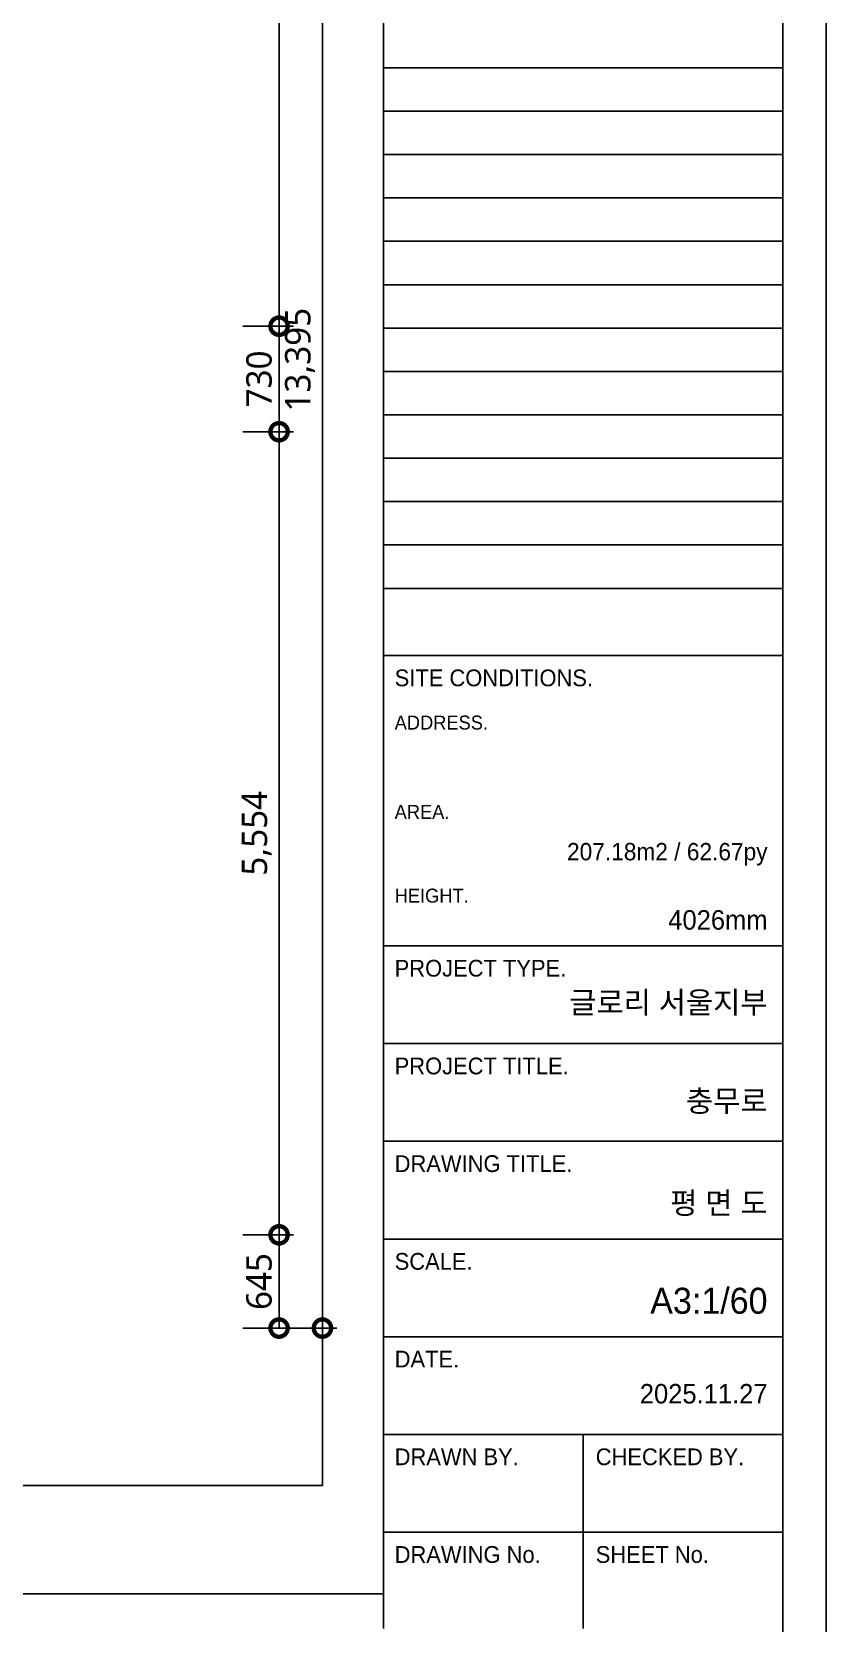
# Model space of a CAD drawing. Header units: millimetres. Extents: x -4 to 86791, y -1 to 44030.
# Drawn here: x 27178 to 32675, y 15132 to 26138 of the extents above; entities that cross this region are included whole.
import ezdxf
from ezdxf.enums import TextEntityAlignment as Align

# ---------------------------------------------------------------- set-up
doc = ezdxf.new("R2010")
doc.units = ezdxf.units.MM
for name, color, linetype in [('07-DIM WAL', 5, 'Continuous'), ('FORM(YOURNAME)-11', 1, 'Continuous'), ('FORM(YOURNAME)-11 @ 1', 1, 'Continuous')]:
    doc.layers.add(name, color=color, linetype=linetype)
doc.styles.add('DAWIN', font='')
doc.styles.add('YOURNAME', font='HYWULM.TTF')
doc.styles.get('DAWIN').set_extended_font_data('NanumSquare')
doc.dimstyles.new('60', dxfattribs={"dimscale": 80, "dimtxt": 2.2, "dimasz": 3, "dimexe": 1.25, "dimexo": 0.625, "dimtad": 1, "dimdec": 0, "dimzin": 0, "dimdsep": 46, "dimlunit": 6, "dimtxsty": 'DAWIN', "dimblk1": 'DOTSMALL', "dimblk2": 'DOTSMALL', "dimsah": 1, "dimcen": 0.001, "dimclrd": 1, "dimclre": 1, "dimclrt": 3, "dimadec": 0, "dimazin": 0, "dimtfac": 1, "dimtdec": 0, "dimtix": 1, "dimtmove": 2, "dimatfit": 3, "dimldrblk": 'DOTSMALL', "dimfxl": 0, "dimtolj": 1, "dimtzin": 0, "dimarcsym": 0})

# ---------------------------------------------------------------- blocks, each defined once
blk = doc.blocks.new('FORM-PLAN')
at = {"layer": 'Defpoints', "color": 158}
for p, q in [((1346, 54915), (1346, -2085)), ((1346, -1285), (-71444, -1285))]:
    blk.add_line(p, q, dxfattribs=at)
for points in [[(-71444, -2285), (10556, -2285), (10556, 55115), (-71444, 55115)], [(-69444, 53115), (-64, 53115), (-64, 1215), (-69444, 1215)]]:
    blk.add_lwpolyline(points, close=True, dxfattribs=at)
at = {"layer": 'FORM(YOURNAME)-11', "color": 14}
for p, q in [((1346, 33893), (10556, 33893)), ((1346, 32893), (10556, 32893)), ((1346, 31893), (10556, 31893)), ((1346, 30893), (10556, 30893)), ((1346, 29893), (10556, 29893)), ((1346, 28893), (10556, 28893)), ((1346, 27893), (10556, 27893)), ((1346, 26893), (10556, 26893)), ((1346, 25893), (10556, 25893)), ((1346, 24893), (10556, 24893)), ((1346, 23893), (10556, 23893)), ((1346, 22893), (10556, 22893)), ((1346, 21893), (10556, 21893)), ((1346, 20344), (10556, 20344)), ((1346, 13651), (10556, 13651)), ((1346, 11398), (10556, 11398)), ((1346, 9146), (10556, 9146)), ((1346, 6893), (10556, 6893)), ((1346, 4641), (10556, 4641)), ((1346, 2388), (10556, 2388)), ((5951, 2388), (5951, -2085)), ((1346, 136), (10556, 136))]:
    blk.add_line(p, q, dxfattribs=at)
at = {"layer": 'FORM(YOURNAME)-11', "color": 250}
blk.add_lwpolyline([(-72444, -3285), (11556, -3285), (11556, 56115), (-72444, 56115)], close=True, dxfattribs=at)
at = {"layer": 'FORM(YOURNAME)-11', "color": 14, "style": 'YOURNAME'}
for s, height, p in [('SITE CONDITIONS.', 386.14, (1603, 19829)), ('PROJECT TYPE.', 386.14, (1603, 13136)), ('PROJECT TITLE.', 386.14, (1603, 10883)), ('DRAWING TITLE.', 386.14, (1603, 8631)), ('SCALE.', 386.1, (1603, 6378)), ('DATE.', 386.1, (1603, 4126)), ('DRAWN BY.', 386.1, (1603, 1873)), ('CHECKED BY.', 386.14, (6240, 1873)), ('DRAWING No.', 386.14, (1603, -379)), ('SHEET No.', 386.1, (6240, -379))]:
    blk.add_text(s, height=height, dxfattribs=at).set_placement(p, align=Align.MIDDLE_LEFT)
at = {"layer": 'FORM(YOURNAME)-11', "color": 251, "style": 'YOURNAME'}
for s, p in [('ADDRESS.', (1603, 18799)), ('AREA.', (1603, 16740)), ('HEIGHT.', (1603, 14809))]:
    blk.add_text(s, height=321.8, dxfattribs=at).set_placement(p, align=Align.MIDDLE_LEFT)
at = {"layer": 'FORM(YOURNAME)-11', "color": 3, "style": 'YOURNAME'}
for tag, height, p in [('1', 450, (9905, 18188)), ('2', 450, (9905, 17544)), ('3', 450, (9905, 16257)), ('4', 450, (9905, 14326)), ('5', 515, (9905, 12009)), ('6', 515, (9905, 9757)), ('7', 515, (9905, 7504)), ('8', 515, (9905, 5252)), ('9', 515, (9905, 2999)), ('10', 515, (5655, 811)), ('11', 515, (9905, 747)), ('12', 515, (5655, -1441)), ('13', 515, (9905, -1441))]:
    blk.add_attdef(tag, text='', height=height, dxfattribs=at).set_placement(p, align=Align.MIDDLE_RIGHT)
blk = doc.blocks.new('*U150')
ref = blk.add_blockref('FORM-PLAN', (29208, 15721), dxfattribs=dict(xscale=0.3000000000000001, yscale=0.3000000000000001, zscale=0.3000000000000001))
ref.add_attrib('4', '4026mm', dxfattribs={"layer": 'FORM(YOURNAME)-11 @ 1', "color": 3, "height": 135, "style": 'YOURNAME'}).set_placement((32269, 19996), align=Align.MIDDLE_RIGHT)
ref.add_attrib('3', '207.18m2 / 62.67py', dxfattribs={"layer": 'FORM(YOURNAME)-11 @ 1', "color": 3, "height": 120, "style": 'YOURNAME'}).set_placement((32269, 20468), align=Align.MIDDLE_RIGHT)
ref.add_attrib('5', '\\M+3B1DB\\M+3B7CE\\M+3B8AE \\M+3BCAD\\M+3BFEF\\M+3C1F6\\M+3BACE', dxfattribs={"layer": 'FORM(YOURNAME)-11 @ 1', "color": 3, "height": 150, "style": 'YOURNAME'}).set_placement((32269, 19425), align=Align.MIDDLE_RIGHT)
ref.add_attrib('6', '\\M+3C3E6\\M+3B9AB\\M+3B7CE', dxfattribs={"layer": 'FORM(YOURNAME)-11 @ 1', "color": 3, "height": 150, "style": 'YOURNAME'}).set_placement((32269, 18744), align=Align.MIDDLE_RIGHT)
ref.add_attrib('7', '\\M+3C6F2 \\M+3B8E9 \\M+3B5B5', dxfattribs={"layer": 'FORM(YOURNAME)-11 @ 1', "color": 3, "height": 150, "style": 'YOURNAME'}).set_placement((32269, 18038), align=Align.MIDDLE_RIGHT)
ref.add_attrib('8', 'A3:1/60', dxfattribs={"layer": 'FORM(YOURNAME)-11 @ 1', "color": 3, "height": 180, "style": 'YOURNAME'}).set_placement((32269, 17362), align=Align.MIDDLE_RIGHT)
ref.add_attrib('9', '2025.11.27', dxfattribs={"layer": 'FORM(YOURNAME)-11 @ 1', "color": 3, "height": 135, "style": 'YOURNAME'}).set_placement((32269, 16719), align=Align.MIDDLE_RIGHT)
blk = doc.blocks.new('_DOTSMALL')
at = {"color": 0, "linetype": 'ByBlock', "const_width": 0.5}
blk.add_lwpolyline([(-0.0625, 0, 1), (0.0625, 0, 1)], format="xyb", close=True, dxfattribs=at)
blk = doc.blocks.new('*D73')
at = {"layer": '07-DIM WAL', "color": 1, "lineweight": -2, "ltscale": 10, "transparency": 16777216}
for p, q in [((28639, 30568), (29289, 30568)), ((29189, 17173), (29189, 30568)), ((28639, 17173), (29289, 17173))]:
    blk.add_line(p, q, dxfattribs=at)
at = {"layer": 'Defpoints', "color": 0, "ltscale": 10, "transparency": 16777216}
for p in [(28589, 30568), (29189, 30568), (28589, 17173)]:
    blk.add_point(p, dxfattribs=at)
at = {"layer": '07-DIM WAL', "color": 1, "lineweight": -2, "ltscale": 10, "transparency": 16777216, "xscale": 240, "yscale": 240, "zscale": 240}
for p, rotation in [((29189, 30568), 90), ((29189, 17173), 270)]:
    blk.add_blockref('_DOTSMALL', p, dxfattribs=dict(at, rotation=rotation))
at = {"layer": '07-DIM WAL', "color": 3, "ltscale": 10, "transparency": 16777216, "insert": (29034, 23870), "char_height": 176, "attachment_point": 5, "rotation": 90, "style": 'DAWIN'}
blk.add_mtext('\\A1;13,395', dxfattribs=at)
blk = doc.blocks.new('*D75')
at = {"layer": '07-DIM WAL', "color": 1, "lineweight": -2, "ltscale": 10, "transparency": 16777216}
for p, q in [((28639, 29723), (28989, 29723)), ((28889, 29723), (28889, 24102)), ((28639, 24102), (28989, 24102))]:
    blk.add_line(p, q, dxfattribs=at)
at = {"layer": 'Defpoints', "color": 0, "ltscale": 10, "transparency": 16777216}
for p in [(28589, 29723), (28589, 24102), (28889, 24102)]:
    blk.add_point(p, dxfattribs=at)
at = {"layer": '07-DIM WAL', "color": 1, "lineweight": -2, "ltscale": 10, "transparency": 16777216, "xscale": 240, "yscale": 240, "zscale": 240}
for p, rotation in [((28889, 29723), 90), ((28889, 24102), 270)]:
    blk.add_blockref('_DOTSMALL', p, dxfattribs=dict(at, rotation=rotation))
at = {"layer": '07-DIM WAL', "color": 3, "ltscale": 10, "transparency": 16777216, "insert": (28734, 26912), "char_height": 176, "attachment_point": 5, "rotation": 90, "style": 'DAWIN'}
blk.add_mtext('\\A1;5,621', dxfattribs=at)
blk = doc.blocks.new('*D76')
at = {"layer": '07-DIM WAL', "color": 1, "lineweight": -2, "ltscale": 10, "transparency": 16777216}
for p, q in [((28639, 24102), (28989, 24102)), ((28889, 24102), (28889, 23372)), ((28639, 23372), (28989, 23372))]:
    blk.add_line(p, q, dxfattribs=at)
at = {"layer": 'Defpoints', "color": 0, "ltscale": 10, "transparency": 16777216}
for p in [(28589, 24102), (28589, 23372), (28889, 23372)]:
    blk.add_point(p, dxfattribs=at)
at = {"layer": '07-DIM WAL', "color": 1, "lineweight": -2, "ltscale": 10, "transparency": 16777216, "xscale": 240, "yscale": 240, "zscale": 240}
for p, rotation in [((28889, 24102), 90), ((28889, 23372), 270)]:
    blk.add_blockref('_DOTSMALL', p, dxfattribs=dict(at, rotation=rotation))
at = {"layer": '07-DIM WAL', "color": 3, "ltscale": 10, "transparency": 16777216, "insert": (28751, 23737), "char_height": 176, "attachment_point": 5, "rotation": 90, "style": 'DAWIN'}
blk.add_mtext('\\A1;730', dxfattribs=at)
blk = doc.blocks.new('*D77')
at = {"layer": '07-DIM WAL', "color": 1, "lineweight": -2, "ltscale": 10, "transparency": 16777216}
for p, q in [((28639, 23372), (28989, 23372)), ((28889, 23372), (28889, 17818)), ((28639, 17818), (28989, 17818))]:
    blk.add_line(p, q, dxfattribs=at)
at = {"layer": 'Defpoints', "color": 0, "ltscale": 10, "transparency": 16777216}
for p in [(28589, 23372), (28589, 17818), (28889, 17818)]:
    blk.add_point(p, dxfattribs=at)
at = {"layer": '07-DIM WAL', "color": 1, "lineweight": -2, "ltscale": 10, "transparency": 16777216, "xscale": 240, "yscale": 240, "zscale": 240}
for p, rotation in [((28889, 23372), 90), ((28889, 17818), 270)]:
    blk.add_blockref('_DOTSMALL', p, dxfattribs=dict(at, rotation=rotation))
at = {"layer": '07-DIM WAL', "color": 3, "ltscale": 10, "transparency": 16777216, "insert": (28734, 20595), "char_height": 176, "attachment_point": 5, "rotation": 90, "style": 'DAWIN'}
blk.add_mtext('\\A1;5,554', dxfattribs=at)
blk = doc.blocks.new('*D78')
at = {"layer": '07-DIM WAL', "color": 1, "lineweight": -2, "ltscale": 10, "transparency": 16777216}
for p, q in [((28639, 17818), (28989, 17818)), ((28889, 17818), (28889, 17173)), ((28689, 17173), (28989, 17173))]:
    blk.add_line(p, q, dxfattribs=at)
at = {"layer": 'Defpoints', "color": 0, "ltscale": 10, "transparency": 16777216}
for p in [(28589, 17818), (28639, 17173), (28889, 17173)]:
    blk.add_point(p, dxfattribs=at)
at = {"layer": '07-DIM WAL', "color": 1, "lineweight": -2, "ltscale": 10, "transparency": 16777216, "xscale": 240, "yscale": 240, "zscale": 240}
for p, rotation in [((28889, 17818), 90), ((28889, 17173), 270)]:
    blk.add_blockref('_DOTSMALL', p, dxfattribs=dict(at, rotation=rotation))
at = {"layer": '07-DIM WAL', "color": 3, "ltscale": 10, "transparency": 16777216, "insert": (28751, 17495), "char_height": 176, "attachment_point": 5, "rotation": 90, "style": 'DAWIN'}
blk.add_mtext('\\A1;645', dxfattribs=at)

msp = doc.modelspace()

# ---------------------------------------------------------------- block references
msp.add_blockref('*U150', (0, 0))

# ---------------------------------------------------------------- dimensions: what is measured, and where the dimension line sits
at = {"layer": '07-DIM WAL', "ltscale": 10}
dim = msp.add_linear_dim(base=(29188.7, 30567.6), p1=(28588.7, 17172.6), p2=(28588.7, 30567.6), angle=90, dimstyle='60', dxfattribs=at)
dim.commit()
dim.dimension.update_dxf_attribs({"geometry": '*D73', "text_midpoint": (29033.9, 23870.1)})
for base, p1, p2, picture, middle in [((28888.7, 24101.6), (28588.7, 29722.6), (28588.7, 24101.6), '*D75', (28733.9, 26912.1)), ((28888.7, 23371.6), (28588.7, 24101.6), (28588.7, 23371.6), '*D76', (28750.7, 23736.6)), ((28888.7, 17817.6), (28588.7, 23371.6), (28588.7, 17817.6), '*D77', (28733.9, 20594.6)), ((28888.7, 17172.6), (28588.7, 17817.6), (28638.7, 17172.6), '*D78', (28750.7, 17495.1))]:
    dim = msp.add_linear_dim(base=base, p1=p1, p2=p2, angle=90, dimstyle='60', override={"dimtmove": 2}, dxfattribs=at)
    dim.commit()
    dim.dimension.update_dxf_attribs({"geometry": picture, "text_midpoint": middle})

doc.saveas('drawing.dxf')
